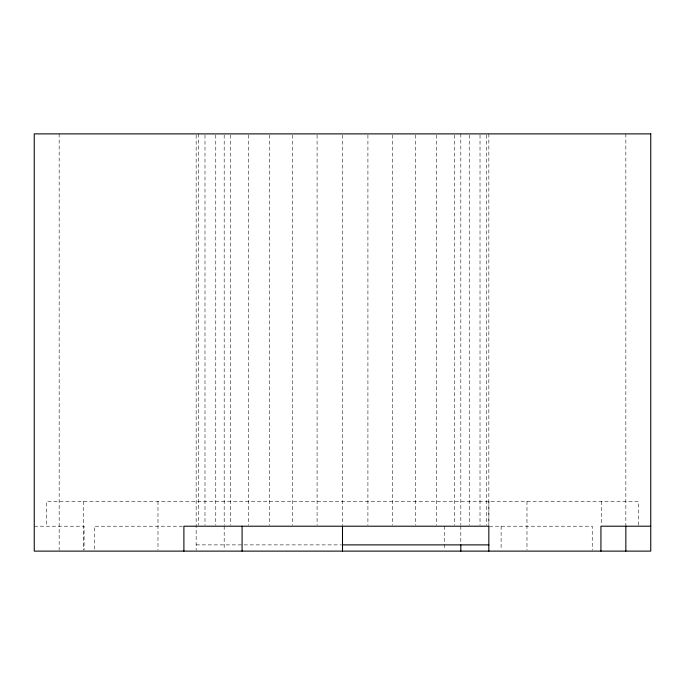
<?xml version="1.0" encoding="UTF-8"?>
<svg xmlns="http://www.w3.org/2000/svg" width="685" height="685" viewBox="0 0 685 685"><rect width="100%" height="100%" fill="white"/><g stroke="black" fill="none" stroke-linecap="round" stroke-linejoin="round"><path stroke-width="0.51" stroke-dasharray="3.42 2.57" d="M34.25 526.208L84.067 526.208L84.067 550.072M182.535 526.208L94.256 526.208L94.256 550.072M489.338 526.208L592.234 526.208L592.234 550.072M196.158 544.883L341.472 544.883M638.292 525.164L638.292 501.292L46.708 501.292L46.708 526.208M625.842 133.883L625.842 526.208M601.713 501.292L601.713 524.616M526.979 501.292L526.979 550.055M501.103 526.208L501.103 550.072M488.902 501.292L488.902 525.164M488.842 133.883L488.842 526.208M486.615 134.954L486.615 525.138M480.014 134.954L480.014 525.138M469.234 134.954L469.234 525.138M460.817 133.883L460.817 525.138M460.817 526.208L460.817 543.847M454.6 134.954L454.6 525.138M444.402 526.208L444.402 550.072M436.568 134.954L436.568 525.138M415.667 134.954L415.667 525.138M392.548 134.954L392.548 525.138M367.913 134.954L367.913 525.138M342.5 134.954L342.5 525.164M317.087 134.954L317.087 525.138M292.452 134.954L292.452 525.138M269.333 134.954L269.333 525.138M248.432 134.954L248.432 525.138M230.4 134.954L230.4 525.138M224.183 134.954L224.183 525.138M224.183 526.208L224.183 550.072M215.766 134.954L215.766 525.138M204.986 134.954L204.986 525.138M198.385 133.883L198.385 525.138M196.158 134.954L196.158 550.072M157.978 501.292L157.978 550.055M83.33 501.292L83.33 550.055M59.158 133.883L59.158 550.072"/><path stroke-width="1.03" d="M650.75 526.208L600.933 526.208L600.933 551.117M342.5 544.883L488.842 544.883M625.842 526.208L625.842 551.117M488.842 551.117L488.842 526.208L183.897 526.208L183.897 551.117M460.817 544.883L460.817 551.117M342.5 526.208L342.5 551.117M242.088 526.208L242.088 551.117M650.75 133.883L34.25 133.883L34.25 551.117L650.75 551.117L650.75 133.883"/></g></svg>
